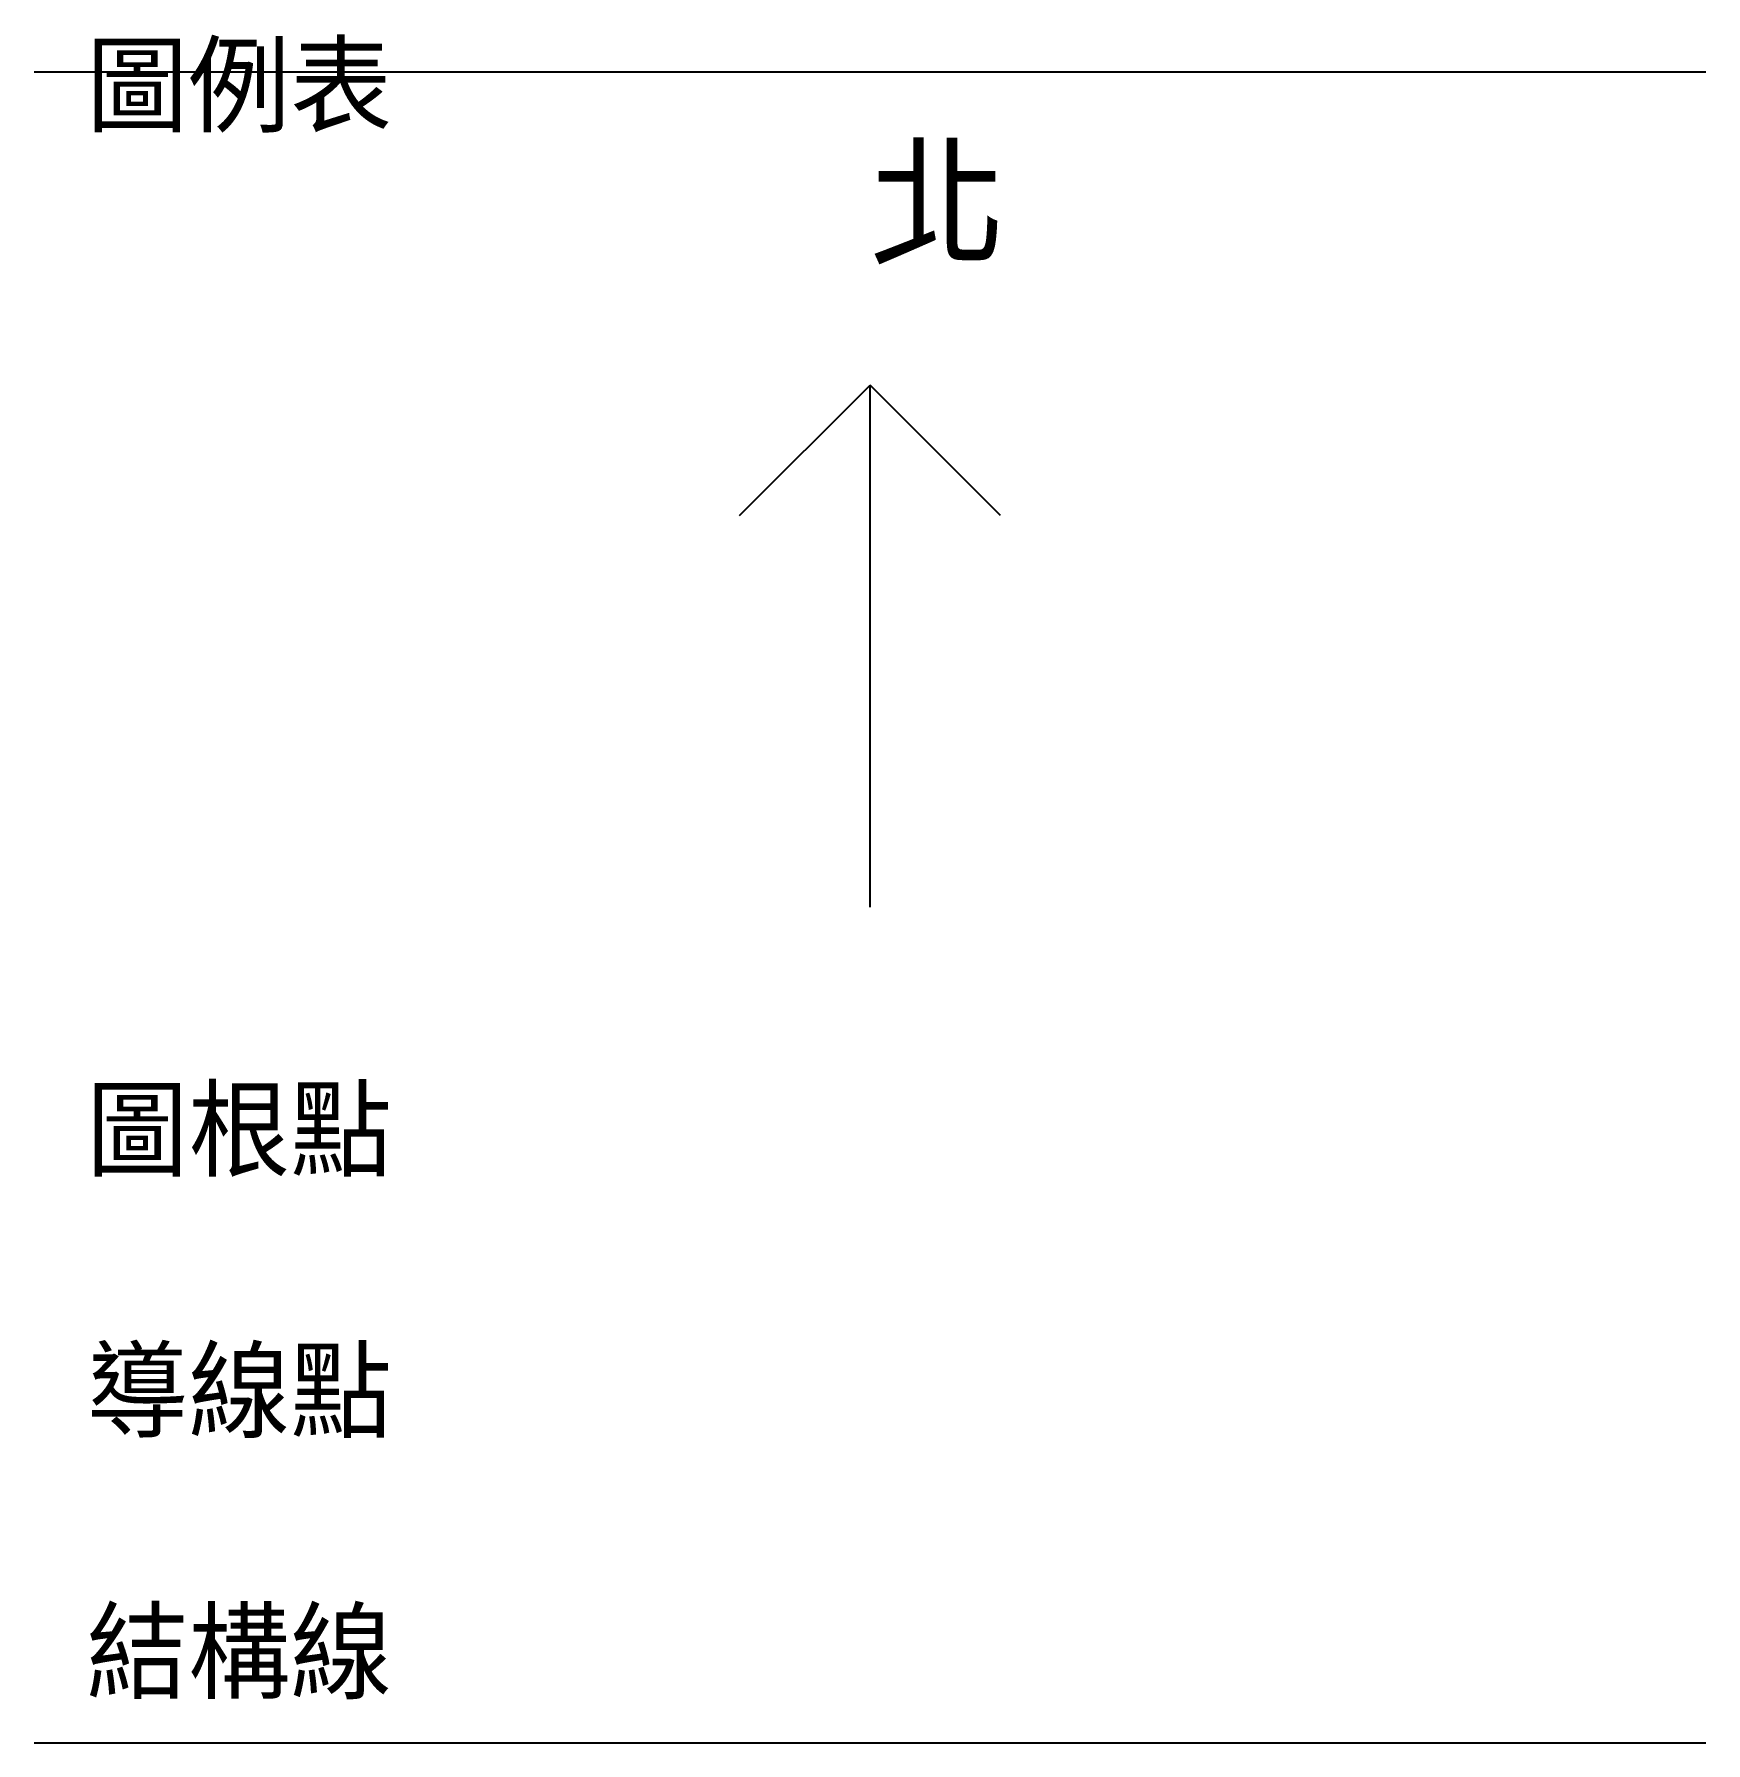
# Model space of a CAD drawing. Header units: millimetres. Extents: x -32 to 260600, y -32 to 2737600.
# Drawn here: x -32 to 32, y -32 to 33.4 of the extents above.
import ezdxf

# ---------------------------------------------------------------- set-up
doc = ezdxf.new("R2010")
doc.units = ezdxf.units.MM

msp = doc.modelspace()

# ---------------------------------------------------------------- linework, layer by layer
at = {"layer": 'LEGEND'}
for p, q in [((-32, 32), (32, 32)), ((-5, 15), (0, 20)), ((0, 0), (0, 20)), ((5, 15), (0, 20)), ((-32, -32), (32, -32))]:
    msp.add_line(p, q, dxfattribs=at)

# ---------------------------------------------------------------- texts
for s, height, p in [('圖例表', 3, (-30, 30)), ('北', 4, (0, 25)), ('圖根點', 3, (-30, -10)), ('導線點', 3, (-30, -20)), ('結構線', 3, (-30, -30))]:
    msp.add_text(s, height=height, dxfattribs=at).set_placement(p)

doc.saveas('drawing.dxf')
